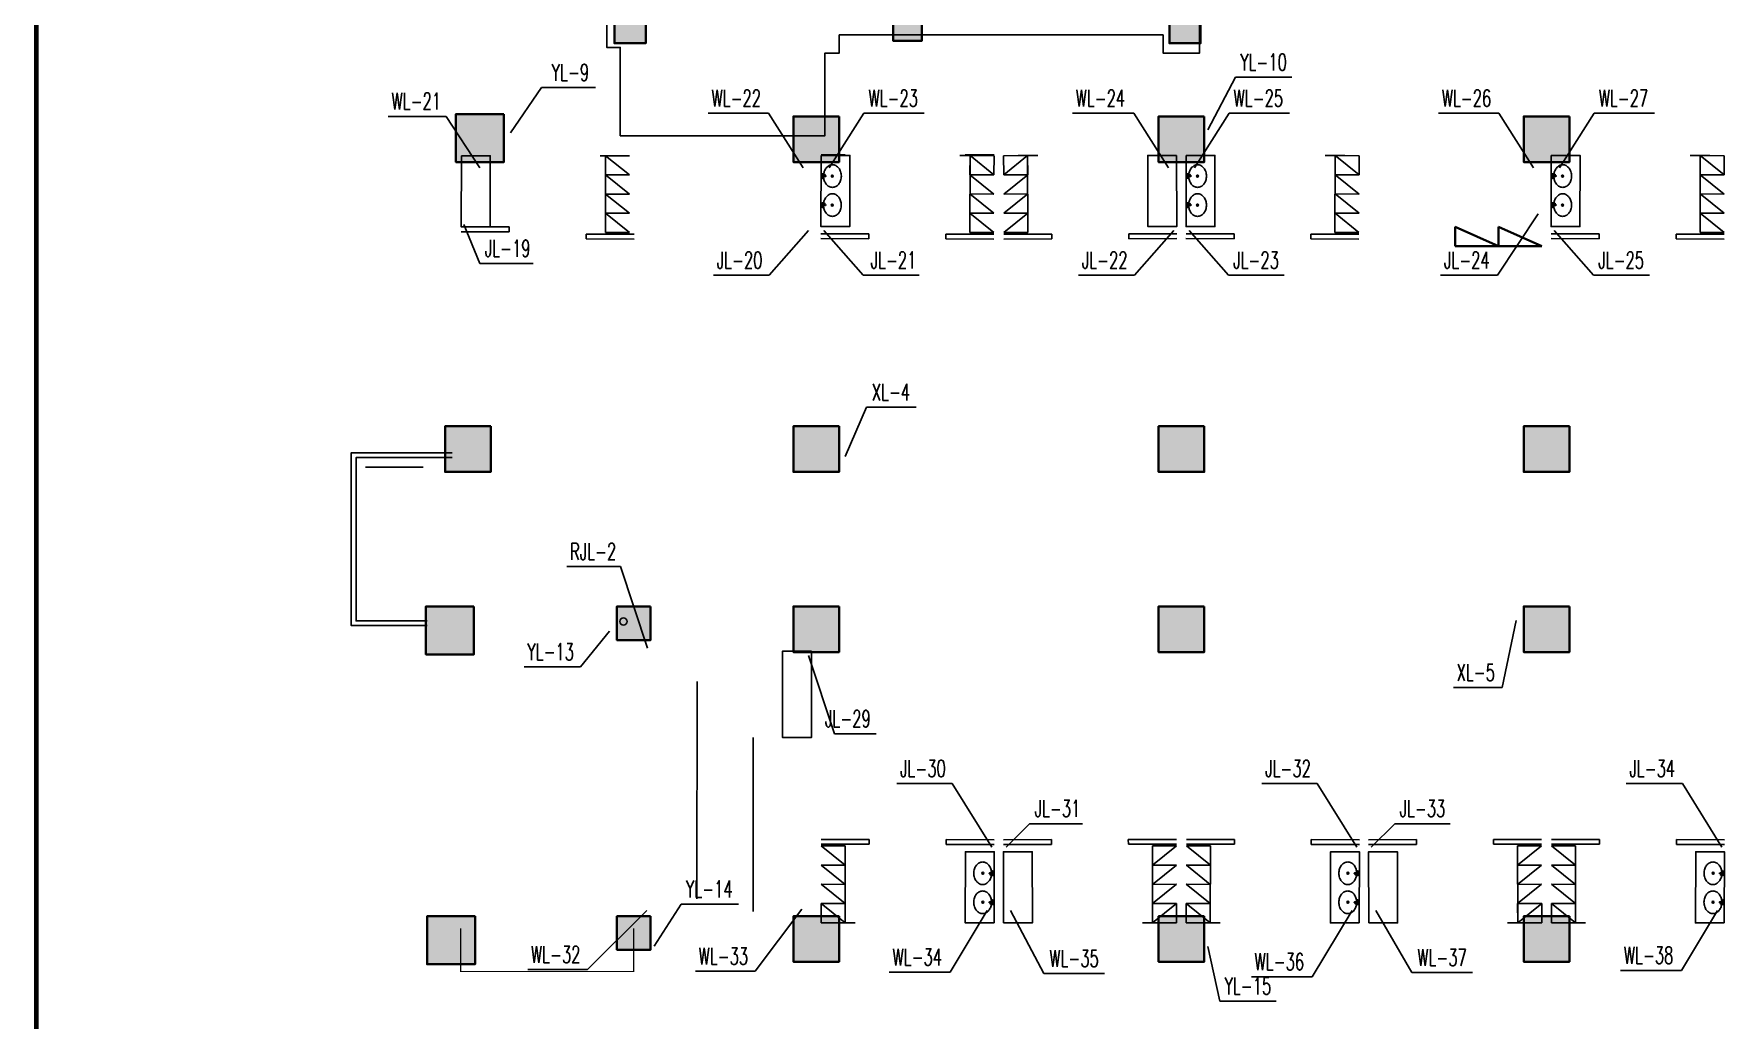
# Model space of a CAD drawing. Extents: x -46552 to 500351, y 55470 to 139570.
# Drawn here: x 117452 to 152736, y 74347 to 94880 of the extents above; entities that cross this region are included whole.
import ezdxf

# ---------------------------------------------------------------- set-up
doc = ezdxf.new("R2010")
doc.units = 0
doc.header["$LTSCALE"] = 1000
doc.header["$MEASUREMENT"] = 0
for name, color, linetype in [('DIM_污水', 3, 'Continuous'), ('DIM_消防', 3, 'Continuous'), ('DIM_热给水', 3, 'Continuous'), ('DIM_给水', 3, 'Continuous'), ('DIM_雨水', 3, 'Continuous'), ('GROUND', 2, 'Continuous'), ('LVTRY', 6, 'Continuous'), ('PUB_TITLE', 7, 'Continuous'), ('WALL', 2, 'Continuous')]:
    doc.layers.add(name, color=color, linetype=linetype)
doc.layers.add('砼柱', color=2, linetype='Continuous', lineweight=35)
doc.styles.add('_TEL_DIM', font='simhei.ttf', dxfattribs={"width": 0.8, "height": 3.5})
doc.styles.add('_TWT_SERIAL', font='COMPLEX', dxfattribs={"width": 0.8, "height": 3.5, "bigfont": 'HZTXT'})

# ---------------------------------------------------------------- blocks, each defined once
blk = doc.blocks.new('fgtr')
h = blk.add_hatch(color=256)
h.paths.add_polyline_path([(537270, -370335), (536270, -370335), (536270, -371335), (537270, -371335)])
h.paths.add_polyline_path([(537220, -363885), (536270, -363885), (536270, -364835), (537220, -364835)])
h.paths.add_polyline_path([(536670, -360135), (535720, -360135), (535720, -361085), (536670, -361085)])
h.paths.add_polyline_path([(536670, -353635), (535670, -353635), (535670, -354635), (536670, -354635)])
h.paths.add_polyline_path([(533320, -370335), (532620, -370335), (532620, -371035), (533320, -371035)])
h.paths.add_polyline_path([(533320, -363885), (532620, -363885), (532620, -364585), (533320, -364585)])
h.paths.add_polyline_path([(537220, -322935), (536270, -322935), (536270, -323885), (537220, -323885)])
h.paths.add_polyline_path([(536670, -326685), (535720, -326685), (535720, -327635), (536670, -327635)])
h.paths.add_polyline_path([(536670, -333135), (535670, -333135), (535670, -334135), (536670, -334135)])
h.paths.add_polyline_path([(533320, -323185), (532620, -323185), (532620, -323885), (533320, -323885)])
h.paths.add_polyline_path([(508570, -351510), (507970, -351510), (507970, -352110), (508570, -352110)])
h.paths.add_polyline_path([(508570, -348210), (507970, -348210), (507970, -348810), (508570, -348810)])
h.paths.add_polyline_path([(508570, -342985), (507970, -342985), (507970, -343585), (508570, -343585)])
h.paths.add_polyline_path([(508570, -335735), (507970, -335735), (507970, -336335), (508570, -336335)])
h.paths.add_polyline_path([(514370, -351510), (513720, -351510), (513720, -352160), (514370, -352160)])
h.paths.add_polyline_path([(502820, -351510), (502170, -351510), (502170, -352160), (502820, -352160)])
h.paths.add_polyline_path([(514320, -348210), (513720, -348210), (513720, -348810), (514320, -348810)])
h.paths.add_polyline_path([(502820, -348210), (502220, -348210), (502220, -348810), (502820, -348810)])
h.paths.add_polyline_path([(502820, -342985), (502220, -342985), (502220, -343585), (502820, -343585)])
h.paths.add_polyline_path([(514320, -342985), (513720, -342985), (513720, -343585), (514320, -343585)])
h.paths.add_polyline_path([(514370, -335685), (513720, -335685), (513720, -336335), (514370, -336335)])
h.paths.add_polyline_path([(502820, -335685), (502170, -335685), (502170, -336335), (502820, -336335)])
h.paths.add_polyline_path([(502920, -370335), (502220, -370335), (502220, -371035), (502920, -371035)])
h.paths.add_polyline_path([(502920, -363885), (502220, -363885), (502220, -364585), (502920, -364585)])
h.paths.add_polyline_path([(499270, -370335), (498270, -370335), (498270, -371335), (499270, -371335)])
h.paths.add_polyline_path([(499245, -363885), (498245, -363885), (498245, -364885), (499245, -364885)])
h.paths.add_polyline_path([(499595, -360135), (498645, -360135), (498645, -361085), (499595, -361085)])
h.paths.add_polyline_path([(499870, -353635), (498870, -353635), (498870, -354635), (499870, -354635)])
h.paths.add_polyline_path([(506845, -370335), (505895, -370335), (505895, -371285), (506845, -371285)])
h.paths.add_polyline_path([(506845, -363885), (505895, -363885), (505895, -364835), (506845, -364835)])
h.paths.add_polyline_path([(506845, -360135), (505895, -360135), (505895, -361085), (506845, -361085)])
h.paths.add_polyline_path([(506845, -353685), (505895, -353685), (505895, -354635), (506845, -354635)])
h.paths.add_polyline_path([(529645, -370335), (528695, -370335), (528695, -371285), (529645, -371285)])
h.paths.add_polyline_path([(529645, -363885), (528695, -363885), (528695, -364835), (529645, -364835)])
h.paths.add_polyline_path([(529645, -360135), (528695, -360135), (528695, -361085), (529645, -361085)])
h.paths.add_polyline_path([(529645, -353685), (528695, -353685), (528695, -354635), (529645, -354635)])
h.paths.add_polyline_path([(522045, -370335), (521095, -370335), (521095, -371285), (522045, -371285)])
h.paths.add_polyline_path([(522045, -363885), (521095, -363885), (521095, -364835), (522045, -364835)])
h.paths.add_polyline_path([(522045, -360135), (521095, -360135), (521095, -361085), (522045, -361085)])
h.paths.add_polyline_path([(522045, -353685), (521095, -353685), (521095, -354635), (522045, -354635)])
h.paths.add_polyline_path([(514445, -370335), (513495, -370335), (513495, -371285), (514445, -371285)])
h.paths.add_polyline_path([(514445, -363885), (513495, -363885), (513495, -364835), (514445, -364835)])
h.paths.add_polyline_path([(514445, -360135), (513495, -360135), (513495, -361085), (514445, -361085)])
h.paths.add_polyline_path([(514445, -353685), (513495, -353685), (513495, -354635), (514445, -354635)])
h.paths.add_polyline_path([(529645, -322935), (528695, -322935), (528695, -323885), (529645, -323885)])
h.paths.add_polyline_path([(529645, -326685), (528695, -326685), (528695, -327635), (529645, -327635)])
h.paths.add_polyline_path([(529645, -333135), (528695, -333135), (528695, -334085), (529645, -334085)])
h.paths.add_polyline_path([(522045, -322935), (521095, -322935), (521095, -323885), (522045, -323885)])
h.paths.add_polyline_path([(522045, -326685), (521095, -326685), (521095, -327635), (522045, -327635)])
h.paths.add_polyline_path([(522045, -333135), (521095, -333135), (521095, -334085), (522045, -334085)])
h.paths.add_polyline_path([(514445, -322935), (513495, -322935), (513495, -323885), (514445, -323885)])
h.paths.add_polyline_path([(514445, -326685), (513495, -326685), (513495, -327635), (514445, -327635)])
h.paths.add_polyline_path([(514445, -333135), (513495, -333135), (513495, -334085), (514445, -334085)])
h.paths.add_polyline_path([(506845, -322935), (505895, -322935), (505895, -323885), (506845, -323885)])
h.paths.add_polyline_path([(506845, -326685), (505895, -326685), (505895, -327635), (506845, -327635)])
h.paths.add_polyline_path([(506845, -333135), (505895, -333135), (505895, -334085), (506845, -334085)])
h.paths.add_polyline_path([(502920, -323185), (502220, -323185), (502220, -323885), (502920, -323885)])
h.paths.add_polyline_path([(499270, -322935), (498320, -322935), (498320, -323885), (499270, -323885)])
h.paths.add_polyline_path([(499820, -326685), (498870, -326685), (498870, -327635), (499820, -327635)])
h.paths.add_polyline_path([(499870, -333135), (498870, -333135), (498870, -334135), (499870, -334135)])
at = {"layer": '砼柱'}
for points in [[(502820, -351510), (502170, -351510), (502170, -352160), (502820, -352160)], [(508570, -351510), (507970, -351510), (507970, -352110), (508570, -352110)], [(514370, -351510), (513720, -351510), (513720, -352160), (514370, -352160)], [(499870, -353635), (498870, -353635), (498870, -354635), (499870, -354635)], [(506845, -353685), (505895, -353685), (505895, -354635), (506845, -354635)], [(514445, -353685), (513495, -353685), (513495, -354635), (514445, -354635)], [(522045, -353685), (521095, -353685), (521095, -354635), (522045, -354635)], [(499595, -360135), (498645, -360135), (498645, -361085), (499595, -361085)], [(506845, -360135), (505895, -360135), (505895, -361085), (506845, -361085)], [(514445, -360135), (513495, -360135), (513495, -361085), (514445, -361085)], [(522045, -360135), (521095, -360135), (521095, -361085), (522045, -361085)], [(499245, -363885), (498245, -363885), (498245, -364885), (499245, -364885)], [(502920, -363885), (502220, -363885), (502220, -364585), (502920, -364585)], [(506845, -363885), (505895, -363885), (505895, -364835), (506845, -364835)], [(514445, -363885), (513495, -363885), (513495, -364835), (514445, -364835)], [(522045, -363885), (521095, -363885), (521095, -364835), (522045, -364835)], [(499270, -370335), (498270, -370335), (498270, -371335), (499270, -371335)], [(502920, -370335), (502220, -370335), (502220, -371035), (502920, -371035)], [(506845, -370335), (505895, -370335), (505895, -371285), (506845, -371285)], [(514445, -370335), (513495, -370335), (513495, -371285), (514445, -371285)], [(522045, -370335), (521095, -370335), (521095, -371285), (522045, -371285)]]:
    blk.add_lwpolyline(points, close=True, dxfattribs=at)
blk = doc.blocks.new('$lvtry$00000194')
at = {"color": 0}
for p, q in [((-17, -27), (-17, -17)), ((17, -27), (17, -17))]:
    blk.add_line(p, q, dxfattribs=at)
blk.add_lwpolyline([(14, -39, -0.067374), (92, -53, -0.088152), (166, -93, -0.105269), (218, -155, -0.121685), (235, -224, -0.121685), (218, -292, -0.105269), (166, -355, -0.088152), (92, -394, -0.078966), (0, -409, -0.078966), (-92, -394, -0.088152), (-166, -355, -0.105269), (-218, -292, -0.121685), (-235, -224, -0.121685), (-218, -155, -0.105269), (-166, -93, -0.088152), (-92, -53, -0.059935), (-23, -40, -0.059935)], format="xyb", dxfattribs=at)
for centre, radius in [((0, -221), 20), ((0, -27), 16.7), ((0, -221), 15)]:
    blk.add_circle(centre, radius, dxfattribs=at)
for centre, radius, start, end in [((0, -17), 16.7, 0, 180), ((-40, -17), 10.1, 106.6096, 258.1648), ((-64, 250), 259, 274.7069, 282.3732), ((-75, -197), 173, 71.36, 79.1873), ((-29, -63), 6.77, 155.344, 308.3224), ((-171, 35), 166, 324.8411, 338.1337), ((-171, 35), 170, 324.8411, 331.3523), ((-29, -63), 3.37, 155.344, 308.3224), ((100, -178), 170, 132.3141, 138.8253), ((100, -178), 166, 125.5327, 138.8253), ((-12, -42), 10.6, 201.8924, 261.774), ((-381, -99), 372, 2.3982, 6.7627), ((0, -80), 9.9, 201.7837, 338.2163), ((64, 250), 259, 257.6268, 265.2931), ((381, -99), 372, 170.1008, 177.6018), ((75, -197), 173, 100.8127, 110.4191), ((40, -17), 10.1, 281.8352, 73.3904)]:
    blk.add_arc(centre, radius, start, end, dxfattribs=at)
for p in [(0, -27), (0, -221)]:
    blk.add_point(p, dxfattribs=at)

msp = doc.modelspace()

# ---------------------------------------------------------------- linework, layer by layer
for p, q in [((129850, 92344), (129346, 92345)), ((129350, 92345), (129346, 90746)), ((129349, 91946), (129350, 92345)), ((129350, 92345), (129849, 91944)), ((133836, 92360), (134336, 92360)), ((137436, 92360), (136836, 92360)), ((137436, 92345), (136931, 92346)), ((136936, 92346), (136932, 90747)), ((136935, 91947), (136936, 92346)), ((136936, 92346), (137435, 91945)), ((137436, 92345), (137435, 91945)), ((137636, 92345), (138141, 92346)), ((137636, 92345), (137637, 91945)), ((138136, 92346), (137637, 91945)), ((138137, 91947), (138136, 92346)), ((138136, 92346), (138140, 90747)), ((145036, 92345), (144531, 92346)), ((144536, 92346), (144532, 90747)), ((144535, 91947), (144536, 92346)), ((144536, 92346), (145035, 91945)), ((145036, 92345), (145035, 91945)), ((152636, 92345), (152131, 92346)), ((152136, 92346), (152132, 90747)), ((152135, 91947), (152136, 92346)), ((152136, 92346), (152635, 91945)), ((152636, 92345), (152635, 91945)), ((129849, 91944), (129349, 91946)), ((129349, 91946), (129848, 91545)), ((137435, 91945), (136935, 91947)), ((136935, 91947), (137434, 91546)), ((137637, 91945), (138137, 91947)), ((138137, 91947), (137638, 91546)), ((145035, 91945), (144535, 91947)), ((144535, 91947), (145034, 91546)), ((152635, 91945), (152135, 91947)), ((152135, 91947), (152634, 91546)), ((129848, 91545), (129348, 91546)), ((129348, 91546), (129847, 91145)), ((137434, 91546), (136934, 91547)), ((136934, 91547), (137433, 91146)), ((137638, 91546), (138138, 91547)), ((138138, 91547), (137639, 91146)), ((145034, 91546), (144534, 91547)), ((144534, 91547), (145033, 91146)), ((152634, 91546), (152134, 91547)), ((152134, 91547), (152633, 91146)), ((129848, 91145), (129347, 91146)), ((129347, 91146), (129846, 90745)), ((137433, 91146), (136933, 91147)), ((136933, 91147), (137432, 90746)), ((137638, 91146), (138139, 91147)), ((138139, 91147), (137640, 90746)), ((145033, 91146), (144533, 91147)), ((144533, 91147), (145032, 90746)), ((152633, 91146), (152133, 91147)), ((152133, 91147), (152632, 90746)), ((127346, 90860), (126346, 90862)), ((127346, 90760), (126346, 90762)), ((126346, 90762), (127346, 90760)), ((127346, 90760), (127346, 90860)), ((129946, 90708), (128946, 90711)), ((128946, 90611), (128946, 90711)), ((129847, 90745), (129346, 90746)), ((134832, 90716), (133832, 90718)), ((134831, 90616), (134832, 90716)), ((136431, 90612), (136432, 90712)), ((137432, 90709), (136432, 90712)), ((137432, 90746), (136932, 90747)), ((137639, 90746), (138140, 90747)), ((137640, 90709), (138640, 90712)), ((138640, 90612), (138640, 90712)), ((140240, 90716), (141240, 90718)), ((140240, 90616), (140240, 90716)), ((142432, 90716), (141432, 90718)), ((142431, 90616), (142432, 90716)), ((144031, 90612), (144032, 90712)), ((145032, 90709), (144032, 90712)), ((145032, 90746), (144532, 90747)), ((150032, 90716), (149032, 90718)), ((150031, 90616), (150032, 90716)), ((151631, 90612), (151632, 90712)), ((152632, 90709), (151632, 90712)), ((152632, 90746), (152132, 90747)), ((129946, 90608), (128946, 90611)), ((129946, 90608), (128946, 90611)), ((134831, 90616), (133831, 90618)), ((133831, 90618), (134831, 90616)), ((137431, 90609), (136431, 90612)), ((137431, 90609), (136431, 90612)), ((137640, 90609), (138640, 90612)), ((137640, 90609), (138640, 90612)), ((140240, 90616), (141240, 90618)), ((141240, 90618), (140240, 90616)), ((142431, 90616), (141431, 90618)), ((141431, 90618), (142431, 90616)), ((145031, 90609), (144031, 90612)), ((145031, 90609), (144031, 90612)), ((150031, 90616), (149031, 90618)), ((149031, 90618), (150031, 90616)), ((152631, 90609), (151631, 90612)), ((152631, 90609), (151631, 90612)), ((131248, 76874), (131254, 81399)), ((132423, 76606), (132423, 80231)), ((133840, 78111), (134840, 78109)), ((133840, 78111), (134840, 78109)), ((133840, 78011), (134840, 78009)), ((134840, 78109), (134840, 78009)), ((136440, 78105), (137440, 78102)), ((137440, 78102), (136440, 78105)), ((136440, 78105), (136440, 78005)), ((136440, 78005), (137440, 78002)), ((138631, 78105), (137631, 78102)), ((137631, 78102), (138631, 78105)), ((138632, 78005), (137632, 78002)), ((138631, 78105), (138632, 78005)), ((141231, 78111), (140231, 78109)), ((141231, 78111), (140231, 78109)), ((140231, 78109), (140232, 78009)), ((141232, 78011), (140232, 78009)), ((141440, 78111), (142440, 78109)), ((141440, 78111), (142440, 78109)), ((141440, 78011), (142440, 78009)), ((142440, 78109), (142440, 78009)), ((144040, 78105), (145040, 78102)), ((145040, 78102), (144040, 78105)), ((144040, 78105), (144040, 78005)), ((144040, 78005), (145040, 78002)), ((146231, 78105), (145231, 78102)), ((145231, 78102), (146231, 78105)), ((146232, 78005), (145232, 78002)), ((146231, 78105), (146232, 78005)), ((148831, 78111), (147831, 78109)), ((148831, 78111), (147831, 78109)), ((147831, 78109), (147832, 78009)), ((148832, 78011), (147832, 78009)), ((149040, 78111), (150040, 78109)), ((149040, 78111), (150040, 78109)), ((149040, 78011), (150040, 78009)), ((150040, 78109), (150040, 78009)), ((151640, 78105), (152640, 78102)), ((152640, 78102), (151640, 78105)), ((151640, 78105), (151640, 78005)), ((151640, 78005), (152640, 78002)), ((133839, 77974), (134340, 77973)), ((134339, 77573), (133840, 77974)), ((134336, 76374), (134340, 77973)), ((141232, 77974), (140732, 77973)), ((140736, 76374), (140732, 77973)), ((140733, 77573), (141232, 77974)), ((141439, 77974), (141940, 77973)), ((141939, 77573), (141440, 77974)), ((141936, 76374), (141940, 77973)), ((148832, 77974), (148332, 77973)), ((148336, 76374), (148332, 77973)), ((148333, 77573), (148832, 77974)), ((149039, 77974), (149540, 77973)), ((149539, 77573), (149040, 77974)), ((149536, 76374), (149540, 77973)), ((133838, 77575), (134339, 77573)), ((134338, 77174), (133839, 77575)), ((141233, 77575), (140733, 77573)), ((140734, 77174), (141233, 77575)), ((141438, 77575), (141939, 77573)), ((141938, 77174), (141439, 77575)), ((148833, 77575), (148333, 77573)), ((148334, 77174), (148833, 77575)), ((149038, 77575), (149539, 77573)), ((149538, 77174), (149039, 77575)), ((133838, 77175), (134338, 77174)), ((134337, 76774), (133838, 77175)), ((141234, 77175), (140734, 77174)), ((140735, 76774), (141234, 77175)), ((141438, 77175), (141938, 77174)), ((141937, 76774), (141438, 77175)), ((148834, 77175), (148334, 77174)), ((148335, 76774), (148834, 77175)), ((149038, 77175), (149538, 77174)), ((149537, 76774), (149038, 77175)), ((133836, 76375), (133837, 76775)), ((133837, 76775), (134337, 76774)), ((134336, 76374), (133837, 76775)), ((134337, 76774), (134336, 76374)), ((141235, 76775), (140735, 76774)), ((140735, 76774), (140736, 76374)), ((140736, 76374), (141235, 76775)), ((141236, 76375), (141235, 76775)), ((141436, 76375), (141437, 76775)), ((141437, 76775), (141937, 76774)), ((141936, 76374), (141437, 76775)), ((141937, 76774), (141936, 76374)), ((148835, 76775), (148335, 76774)), ((148335, 76774), (148336, 76374)), ((148336, 76374), (148835, 76775)), ((148836, 76375), (148835, 76775)), ((149036, 76375), (149037, 76775)), ((149037, 76775), (149537, 76774)), ((149536, 76374), (149037, 76775)), ((149537, 76774), (149536, 76374)), ((133836, 76375), (134341, 76374)), ((141236, 76375), (140731, 76374)), ((141436, 76375), (141941, 76374)), ((148836, 76375), (148331, 76374)), ((149036, 76375), (149541, 76374))]:
    msp.add_line(p, q)
msp.add_lwpolyline([(129376, 95360), (129376, 94600), (129656, 94600), (129656, 92760), (133736, 92760), (133916, 92760), (133916, 94480), (134216, 94480), (134216, 94860), (140956, 94860), (140956, 94480), (141716, 94480), (141716, 95240)])
at = {"color": 2}
for points in [[(125636, 82560), (124056, 82560), (124056, 86160), (126156, 86160)], [(125636, 82660), (124156, 82660), (124156, 86060), (126156, 86060)]]:
    msp.add_lwpolyline(points, dxfattribs=at)
at = {"const_width": 25}
msp.add_lwpolyline([(126336, 76260), (126336, 75360), (129936, 75360), (129936, 76260)], dxfattribs=at)
at = {"color": 5}
msp.add_circle((129722, 82647), 75, dxfattribs=at)
at = {"layer": 'DIM_污水'}
for p, q in [((126032, 93163), (124828, 93163)), ((126731, 92090), (126032, 93163)), ((132743, 93227), (131488, 93227)), ((133466, 92090), (132743, 93227)), ((134006, 92090), (134728, 93227)), ((134728, 93227), (135983, 93227)), ((140343, 93227), (139068, 93227)), ((141066, 92090), (140343, 93227)), ((141606, 92090), (142328, 93227)), ((142328, 93227), (143583, 93227)), ((147943, 93227), (146688, 93227)), ((148666, 92090), (147943, 93227)), ((149206, 92090), (149928, 93227)), ((149928, 93227), (151183, 93227)), ((130206, 76630), (128975, 75399)), ((133436, 76660), (132464, 75363)), ((137291, 76630), (136520, 75344)), ((137781, 76630), (138472, 75317)), ((144891, 76630), (144057, 75249)), ((145381, 76630), (146131, 75336)), ((152491, 76630), (151743, 75381)), ((128975, 75399), (127730, 75399)), ((132464, 75363), (131220, 75363)), ((136520, 75344), (135255, 75344)), ((138472, 75317), (139737, 75317)), ((144057, 75249), (142792, 75249)), ((146131, 75336), (147396, 75336)), ((151743, 75381), (150478, 75381))]:
    msp.add_line(p, q, dxfattribs=at)
at = {"layer": 'DIM_消防'}
for p, q in [((134338, 86084), (134781, 87107)), ((134781, 87107), (135817, 87107)), ((148306, 82669), (148013, 81271)), ((148013, 81271), (146996, 81271))]:
    msp.add_line(p, q, dxfattribs=at)
at = {"layer": 'DIM_热给水'}
for p, q in [((129664, 83789), (128542, 83789)), ((130220, 82089), (129664, 83789))]:
    msp.add_line(p, q, dxfattribs=at)
at = {"layer": 'DIM_给水'}
for p, q in [((148759, 91136), (147915, 89854)), ((126397, 90912), (126731, 90100)), ((133576, 90784), (132759, 89855)), ((133895, 90784), (134713, 89855)), ((141176, 90784), (140359, 89855)), ((141495, 90784), (142313, 89855)), ((149095, 90784), (149913, 89855)), ((126731, 90100), (127846, 90100)), ((132759, 89855), (131595, 89855)), ((134713, 89855), (135877, 89855)), ((140359, 89855), (139195, 89855)), ((142313, 89855), (143477, 89855)), ((147915, 89854), (146731, 89854)), ((149913, 89855), (151077, 89855)), ((133574, 81938), (134113, 80308)), ((134113, 80308), (134981, 80308)), ((136565, 79271), (135411, 79271)), ((137387, 77947), (136565, 79271)), ((144165, 79271), (143011, 79271)), ((144987, 77947), (144165, 79271)), ((151765, 79271), (150591, 79271)), ((152587, 77947), (151765, 79271)), ((137688, 77950), (138175, 78437)), ((138175, 78437), (139279, 78437)), ((145288, 77950), (145775, 78437)), ((145775, 78437), (146929, 78437))]:
    msp.add_line(p, q, dxfattribs=at)
at = {"layer": 'DIM_雨水'}
for p, q in [((141884, 92881), (142460, 93976)), ((142460, 93976), (143634, 93976)), ((127375, 92819), (128019, 93763)), ((128019, 93763), (129143, 93763)), ((129435, 82448), (128827, 81701)), ((128827, 81701), (127653, 81701)), ((130365, 75886), (130925, 76762)), ((130925, 76762), (132119, 76762)), ((141886, 75878), (142134, 74742)), ((142134, 74742), (143308, 74742))]:
    msp.add_line(p, q, dxfattribs=at)
at = {"layer": 'GROUND'}
msp.add_line((124356, 85860), (125556, 85860), dxfattribs=at)
at = {"layer": 'LVTRY'}
for points in [[(126350, 92343), (126346, 90862), (126946, 90861), (126950, 92342)], [(133835, 92351), (133832, 90870), (134432, 90868), (134435, 92349)], [(141236, 92351), (141240, 90870), (140640, 90868), (140636, 92349)], [(141435, 92351), (141432, 90870), (142032, 90868), (142035, 92349)], [(149035, 92351), (149032, 90870), (149632, 90868), (149635, 92349)], [(133636, 82030), (133636, 80230), (133036, 80230), (133036, 82030)], [(137436, 76370), (137440, 77851), (136840, 77852), (136836, 76372)], [(137635, 76370), (137632, 77851), (138232, 77852), (138235, 76372)], [(145036, 76370), (145040, 77851), (144440, 77852), (144436, 76372)], [(145235, 76370), (145232, 77851), (145832, 77852), (145835, 76372)], [(152636, 76370), (152640, 77851), (152040, 77852), (152036, 76372)]]:
    msp.add_lwpolyline(points, close=True, dxfattribs=at)
at = {"layer": 'PUB_TITLE', "color": 4, "const_width": 100}
msp.add_lwpolyline([(117502, 56470), (174902, 56470), (174902, 137070), (117502, 137070)], close=True, dxfattribs=at)
at = {"layer": 'WALL'}
for p, q in [((129650, 92345), (129241, 92345)), ((137136, 92346), (136726, 92347)), ((137936, 92346), (138345, 92347)), ((144736, 92346), (144326, 92347)), ((152336, 92346), (151926, 92347)), ((134136, 76375), (134545, 76374)), ((140936, 76375), (140526, 76374)), ((141736, 76375), (142145, 76374)), ((148536, 76375), (148126, 76374)), ((149336, 76375), (149745, 76374))]:
    msp.add_line(p, q, dxfattribs=at)
at = {"layer": '砼柱'}
for p, q in [((147036, 90860), (147036, 90460)), ((147936, 90460), (147036, 90860)), ((147936, 90460), (147936, 90860)), ((148836, 90460), (147936, 90860)), ((147036, 90460), (148836, 90460))]:
    msp.add_line(p, q, dxfattribs=at)

# ---------------------------------------------------------------- block references
msp.add_blockref('fgtr', (-372634, 446846))
at = {"layer": 'LVTRY', "xscale": -1}
for p, rotation in [((133849, 91921), 89.85643128121083), ((141449, 91921), 89.85643128121083), ((149049, 91921), 89.85643128121083), ((133848, 91317), 89.85643128121083), ((141448, 91317), 89.85643128121083), ((149048, 91317), 89.85643128121083), ((137423, 77404), 269.8564312812093), ((145023, 77404), 269.8564312812093), ((152623, 77404), 269.8564312812093), ((137422, 76800), 269.8564312812093), ((145022, 76800), 269.8564312812093), ((152622, 76800), 269.8564312812093)]:
    msp.add_blockref('$lvtry$00000194', p, dxfattribs=dict(at, rotation=rotation))

# ---------------------------------------------------------------- texts
at = {"insert": (127937, 89835), "char_height": 3.5, "width": 18.48, "attachment_point": 1, "style": '_TEL_DIM'}
msp.add_mtext('17.98平米', dxfattribs=at)
at = {"layer": 'DIM_污水', "color": 7, "style": '_TWT_SERIAL', "width": 0.64}
for s, p in [('WL-21', (124898, 93303)), ('WL-22', (131558, 93367)), ('WL-23', (134825, 93367)), ('WL-24', (139138, 93367)), ('WL-25', (142425, 93367)), ('WL-26', (146758, 93367)), ('WL-27', (150025, 93367)), ('WL-32', (127800, 75539)), ('WL-38', (150548, 75521)), ('WL-33', (131290, 75503)), ('WL-34', (135325, 75484)), ('WL-35', (138590, 75457)), ('WL-36', (142862, 75389)), ('WL-37', (146249, 75476))]:
    msp.add_text(s, height=350, dxfattribs=at).set_placement(p)
at = {"layer": 'DIM_消防', "color": 7, "style": '_TWT_SERIAL', "width": 0.64}
for s, p in [('XL-4', (134893, 87247)), ('XL-5', (147066, 81411))]:
    msp.add_text(s, height=350, dxfattribs=at).set_placement(p)
at = {"layer": 'DIM_热给水', "color": 7, "style": '_TWT_SERIAL', "width": 0.64}
msp.add_text('RJL-2', height=350, dxfattribs=at).set_placement((128612, 83929))
at = {"layer": 'DIM_给水', "color": 7, "style": '_TWT_SERIAL', "width": 0.64}
for s, p in [('JL-19', (126837, 90240)), ('JL-20', (131665, 89995)), ('JL-21', (134868, 89995)), ('JL-22', (139265, 89995)), ('JL-23', (142415, 89995)), ('JL-24', (146801, 89994)), ('JL-25', (150015, 89995)), ('JL-29', (133919, 80448)), ('JL-30', (135481, 79411)), ('JL-32', (143081, 79411)), ('JL-34', (150661, 79411)), ('JL-31', (138281, 78577)), ('JL-33', (145878, 78577))]:
    msp.add_text(s, height=350, dxfattribs=at).set_placement(p)
at = {"layer": 'DIM_雨水', "color": 7, "style": '_TWT_SERIAL', "width": 0.64}
for s, p in [('YL-9', (128230, 93903)), ('YL-10', (142561, 94116)), ('YL-13', (127723, 81841)), ('YL-14', (131025, 76902)), ('YL-15', (142236, 74882))]:
    msp.add_text(s, height=350, dxfattribs=at).set_placement(p)

doc.saveas('drawing.dxf')
